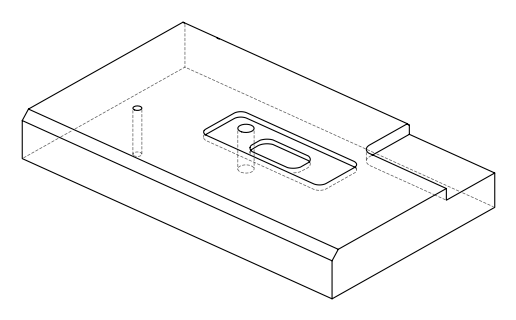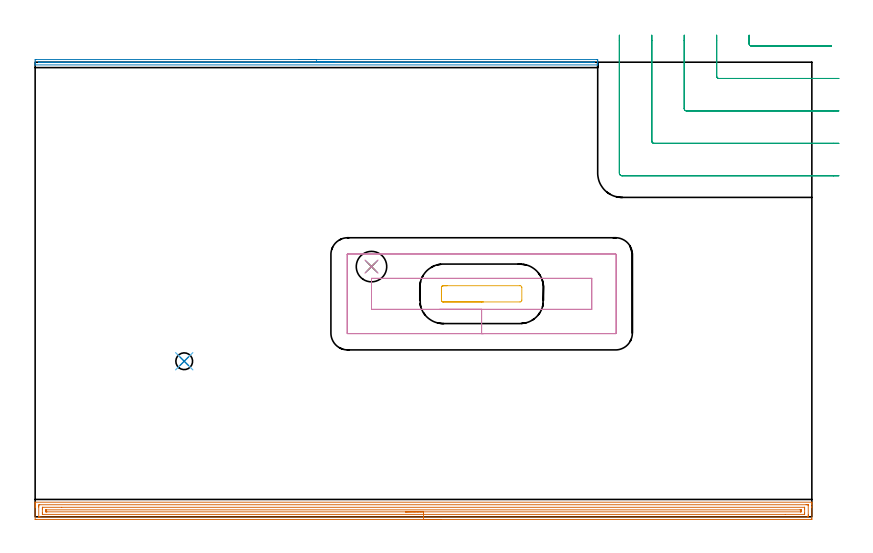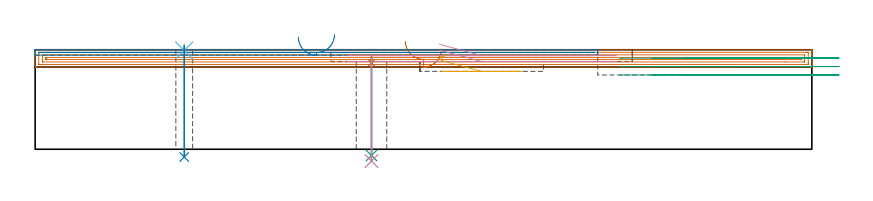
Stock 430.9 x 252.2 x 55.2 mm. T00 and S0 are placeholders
(PLAN: 10 operations, 7 tool changes, 27.3 min)
(1 AREA_MILL | FG_CHAMFER_SURFACE | UGT0205_001 | 13.99 min | 19834 mm3)
(2 AREA_MILL_1 | FG_CHAMFER_SURFACE_1 | UGT0205_001 | 5.13 min | 1416 mm3)
(3 MILL_CORNER_NOTCH_RECTANGULAR | CORNER_NOTCH_RECTANGULAR | UGT0201_106 | Follow Part, ap 6, ae 75% | 4.17 min | 124206 mm3)
(4 MILL_RECTANGULAR_POCKET | POCKET_RECTANGULAR_STRAIGHT | UGT0201_100 | Follow Part, ap 4.5, ae 75% | 2.92 min | 67146 mm3)
(5 MILL_RECTANGULAR_POCKET_1 | POCKET_RECTANGULAR_STRAIGHT_1 | UGT0201_106 | Follow Part, ap 6, ae 75% | 0.36 min | 11641 mm3)
(6 SPOT_DRILL | STEP1HOLE | NXT0321_9005460120000 | 0.03 min | 7 mm3)
(7 SPOT_DRILL_1 | STEP1HOLE_1 | NXT0321_9005460120000 | 0.03 min | 10 mm3)
(8 DRILL_THROUGH_HOLE_INTO_CENTER | STEP1HOLE | UGT0301_208 | 0.25 min | 3740 mm3)
(9 DRILL_THROUGH_HOLE_INTO_CENTER_1 | STEP1HOLE_1 | NXT0301_079 | 0.22 min | 4435 mm3)
(10 DRILL_TO_ENLARGE_THROUGH_HOLE | STEP1HOLE_1 | UGT0301_292 | 0.23 min | 6460 mm3)
(TOOL UGT0205_001 | Chamfer Mill 20 x 3 x 45 deg. | D20 FL50 Z2)
(TOOL UGT0201_106 | End Mill 24 mm | D24 FL25 Z2)
(TOOL UGT0201_100 | End Mill 18 mm | D18 FL22 Z2)
(TOOL NXT0321_9005460120000 | NC Spot Drill, 142deg, 12mm, Carbide, Uncoated | D12 PA142 FL30 Z2)
(TOOL UGT0301_208 | Twist Drill 9.3 mm | D9.3 PA118 FL78 Z2)
(TOOL NXT0301_079 | Carbide Drill 10.8mm [860.1-1080-032A1-MM 2214] | D10.8 PA140 FL55 Z2)
(TOOL UGT0301_292 | Twist Drill 16.9 mm | D16.9 PA118 FL120 Z2)
(OP 1 AREA_MILL)
G17 G21 G94 G90
T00 M6
G54
G17 G0 G90 X225.45 Y-1.5 S1061 M3
G43 Z65.2 H0
Z55.6
G94 G1 X225.412 Z54.728 F250.
X225.298 Z53.863
X225.109 Z53.012
X224.847 Z52.18
X224.513 Z51.374
X224.11 Z50.6
X223.642 Z49.864
X223.11 Z49.172
X222.521 Z48.529
X221.878 Z47.94
X221.186 Z47.408
X220.45 Z46.94
X219.676 Z46.537
X218.87 Z46.203
X218.038 Z45.941
X217.186 Z45.752
X216.322 Z45.638
X215.45 Z45.6
X0.617
X0.134 Y-1.495 Z45.603
X0.01 Y-1.492 Z45.606
X0. Y-1.363 Z45.734
Y5.057 Z52.151
Y5.6 Z52.697
Y5.935 Z53.031
Y6.479 Z53.575
Y6.813 Z53.908
Y7.483 Z54.583
Y7.789 Z54.888
X0.003 Y7.947 Z55.039
X0.01 Y8.098 Z55.189
X0.17 Y8.1 Z55.2
X430.73
X430.89 Y8.098 Z55.189
X430.897 Y7.947 Z55.039
X430.9 Y7.789 Z54.888
Y7.483 Z54.583
Y6.813 Z53.908
Y5.6 Z52.697
Y5.057 Z52.151
Y-1.092 Z46.006
X430.897 Y-1.366 Z45.731
X430.89 Y-1.492 Z45.606
X430.762 Y-1.499 Z45.599
X430.283 Y-1.5 Z45.6
X215.45
Y-0.086 Z47.014
X3.167
X2.404 Y-0.085 Z47.015
X2.272 Y-0.084 Z47.016
X2.046 Y-0.079 Z47.021
X2.009 Y-0.069 Z47.031
X2.005 Y-0.04 Z47.06
X2.003 Y-0.008 Z47.092
X2. Y0.183 Z47.283
Y5.453 Z52.553
X2.004 Y5.935 Z53.035
X2.01 Y6.323 Z53.423
X2.031 Y6.679 Z53.779
X2.404 Y6.684 Z53.784
X2.534 Y6.685 Z53.785
X427.733 Y6.686 Z53.786
X428.496 Y6.685 Z53.785
X428.628 Y6.684 Z53.784
X428.853 Y6.679 Z53.779
X428.891 Y6.669 Z53.769
X428.895 Y6.64 Z53.74
X428.897 Y6.608 Z53.708
X428.9 Y6.417 Z53.517
Y1.147 Z48.247
X428.896 Y0.665 Z47.765
X428.891 Y0.277 Z47.377
X428.869 Y-0.079 Z47.021
X428.496 Y-0.084 Z47.016
X428.366 Y-0.085 Z47.015
X215.45 Y-0.086 Z47.014
Y1.328 Z48.428
X4.117 Y1.329 Z48.429
X4.059 Y1.331 Z48.431
X4.022 Y1.334 Z48.434
X4.01 Y1.337 Z48.437
X4.008 Y1.357 Z48.457
X4.003 Y1.543 Z48.643
X4. Y1.73 Z48.83
Y2.422 Z49.522
Y4.365 Z51.465
X4.002 Y5.057 Z52.157
X4.005 Y5.239 Z52.339
X4.01 Y5.264 Z52.364
X4.028 Y5.266 Z52.366
X4.081 Y5.269 Z52.369
X4.19 Y5.271 Z52.371
X14.747
X426.783
X426.841 Y5.269 Z52.369
X426.878 Y5.266 Z52.366
X426.89 Y5.263 Z52.363
X426.892 Y5.243 Z52.343
X426.897 Y5.057 Z52.157
X426.9 Y4.87 Z51.97
Y4.178 Z51.278
Y2.235 Z49.335
X426.898 Y1.543 Z48.643
X426.895 Y1.361 Z48.461
X426.89 Y1.336 Z48.436
X426.872 Y1.334 Z48.434
X426.819 Y1.331 Z48.431
X426.71 Y1.329 Z48.429
X416.164 Y1.328 Z48.428
X215.45
Y2.743 Z49.843
X6.543
X6.138 Y2.744 Z49.844
X6.058 Y2.746 Z49.846
X6.023 Y2.749 Z49.849
X6.01 Y2.752 Z49.852
X6.008 Y2.772 Z49.872
X6.004 Y2.873 Z49.973
X6. Y3.277 Z50.377
Y3.3 Z50.4
X6.007 Y3.728 Z50.828
X6.01 Y3.833 Z50.933
X6.015 Y3.851 Z50.951
X6.046 Y3.853 Z50.953
X6.114 Y3.855 Z50.955
X6.304 Y3.857 Z50.957
X424.357
X424.762 Y3.856 Z50.956
X424.842 Y3.854 Z50.954
X424.877 Y3.851 Z50.951
X424.89 Y3.848 Z50.948
X424.892 Y3.828 Z50.928
X424.896 Y3.727 Z50.827
X424.9 Y3.323 Z50.423
Y3.3 Z50.4
X424.893 Y2.872 Z49.972
X424.89 Y2.766 Z49.866
X424.885 Y2.749 Z49.849
X424.854 Y2.747 Z49.847
X424.786 Y2.745 Z49.845
X424.596 Y2.743 Z49.843
X215.45
X214.578 Z49.881
X213.714 Z49.995
X212.862 Z50.183
X212.03 Z50.446
X211.224 Z50.78
X210.45 Z51.182
X209.714 Z51.651
X209.022 Z52.182
X208.379 Z52.772
X207.79 Z53.415
X207.258 Z54.107
X206.79 Z54.843
X206.387 Z55.616
X206.053 Z56.422
X205.791 Z57.254
X205.602 Z58.106
X205.488 Z58.971
X205.45 Z59.843
G0 Z65.2
M5
M2
(OP 2 AREA_MILL_1)
G17 G21 G94 G90
T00 M6
G54
G17 G0 G90 X146.05 Y253.7 S1061 M3
G43 Z65.2 H0
Z62.2
G94 G1 X146.088 Z61.328 F250.
X146.202 Z60.463
X146.391 Z59.612
X146.653 Z58.78
X146.987 Z57.974
X147.39 Z57.2
X147.858 Z56.464
X148.39 Z55.772
X148.979 Z55.129
X149.622 Z54.54
X150.314 Z54.008
X151.05 Z53.54
X151.824 Z53.137
X152.63 Z52.803
X153.462 Z52.541
X154.314 Z52.352
X155.178 Z52.238
X156.05 Z52.2
X311.483
X311.626 Y253.699 Z52.201
X312.098 Y253.691 Z52.205
X312.1 Y253.433 Z52.464
Y253.093 Z52.804
Y252.541 Z53.355
Y252.2 Z53.695
Y251.518 Z54.381
Y251.164 Z54.736
Y250.761 Z55.13
X312.09 Y250.703 Z55.188
X311.93 Y250.7 Z55.2
X0.171
X0.01 Y250.703 Z55.188
X0.007 Y250.759 Z55.133
X0. Y251.164 Z54.736
Y251.518 Z54.381
Y252.2 Z53.695
Y253.433 Z52.464
X0.002 Y253.691 Z52.205
X0.474 Y253.7 Z52.2
X156.05
Y252.286 Z53.614
X309.782 Y252.285 Z53.615
X309.954 Y252.284 Z53.616
X310.067 Y252.28 Z53.62
X310.092 Y252.277 Z53.623
X310.095 Y252.274 Z53.627
X310.097 Y252.258 Z53.642
X310.098 Y252.2 Z53.7
X310.094 Y252.15 Z53.75
X310.091 Y252.127 Z53.773
X310.084 Y252.121 Z53.779
X310.039 Y252.119 Z53.781
X309.868 Y252.115 Z53.785
X309.782 Y252.114 Z53.786
X309.696
X2.318 Y252.115 Z53.785
X2.146 Y252.117 Z53.783
X2.033 Y252.12 Z53.78
X2.008 Y252.123 Z53.777
X2.005 Y252.127 Z53.773
X2.003 Y252.143 Z53.757
X2.002 Y252.2 Z53.7
X2.006 Y252.25 Z53.65
X2.009 Y252.273 Z53.627
X2.016 Y252.279 Z53.621
X2.061 Y252.281 Z53.619
X2.232 Y252.285 Z53.615
X2.318 Y252.286 Z53.614
X2.404
X156.05
X156.922 Z53.652
X157.786 Z53.766
X158.638 Z53.955
X159.47 Z54.217
X160.276 Z54.551
X161.05 Z54.954
X161.786 Z55.423
X162.478 Z55.954
X163.121 Z56.543
X163.71 Z57.186
X164.242 Z57.878
X164.71 Z58.614
X165.113 Z59.388
X165.447 Z60.194
X165.709 Z61.026
X165.898 Z61.878
X166.012 Z62.743
X166.05 Z63.614
G0 Z65.2
M5
M2
(OP 3 MILL_CORNER_NOTCH_RECTANGULAR)
G17 G21 G94 G90
T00 M6
G54
G17 G0 G90 X396.1 Y267.2 S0 M3
G43 Z65.2 H0
Z50.533
G94 G1 Y264.2 F250.
Y262.393 F500.
G3 X397.293 Y261.2 R1.2
G1 X438.837
X441.837 F250.
G0 Z65.2
X378.1 Y267.2
Z50.533
G1 Y264.2
Y244.394 F500.
G3 X379.294 Y243.2 R1.2
G1 X442.9
X445.9 F250.
G0 Z65.2
X360.1 Y267.2
Z50.533
G1 Y264.2
Y226.394 F500.
G3 X361.294 Y225.2 R1.2
G1 X442.9
X445.9 F250.
G0 Z65.2
X342.1 Y267.2
Z50.533
G1 Y264.2
Y208.395 F500.
G3 X343.295 Y207.2 R1.2
G1 X442.9
X445.9 F250.
G0 Z65.2
X324.1 Y267.2
Z50.533
G1 Y264.2
Y190.7 F500.
G3 X325.6 Y189.2 R1.5
G1 X442.9
X445.9 F250.
G0 Z65.2
X396.1 Y267.2
Z45.867
G1 Y264.2
Y262.393 F500.
G3 X397.293 Y261.2 R1.2
G1 X438.837
X441.837 F250.
G0 Z65.2
X378.1 Y267.2
Z45.867
G1 Y264.2
Y244.394 F500.
G3 X379.294 Y243.2 R1.2
G1 X442.9
X445.9 F250.
G0 Z65.2
X360.1 Y267.2
Z45.867
G1 Y264.2
Y226.394 F500.
G3 X361.294 Y225.2 R1.2
G1 X442.9
X445.9 F250.
G0 Z65.2
X342.1 Y267.2
Z45.867
G1 Y264.2
Y208.395 F500.
G3 X343.295 Y207.2 R1.2
G1 X442.9
X445.9 F250.
G0 Z65.2
X324.1 Y267.2
Z45.867
G1 Y264.2
Y190.7 F500.
G3 X325.6 Y189.2 R1.5
G1 X442.9
X445.9 F250.
G0 Z65.2
X396.1 Y267.2
Z41.2
G1 Y264.2
Y262.393 F500.
G3 X397.293 Y261.2 R1.2
G1 X438.837
X441.837 F250.
G0 Z65.2
X378.1 Y267.2
Z41.2
G1 Y264.2
Y244.394 F500.
G3 X379.294 Y243.2 R1.2
G1 X442.9
X445.9 F250.
G0 Z65.2
X360.1 Y267.2
Z41.2
G1 Y264.2
Y226.394 F500.
G3 X361.294 Y225.2 R1.2
G1 X442.9
X445.9 F250.
G0 Z65.2
X342.1 Y267.2
Z41.2
G1 Y264.2
Y208.395 F500.
G3 X343.295 Y207.2 R1.2
G1 X442.9
X445.9 F250.
G0 Z65.2
X324.1 Y267.2
Z41.2
G1 Y264.2
Y190.7 F500.
G3 X325.6 Y189.2 R1.5
G1 X442.9
X445.9 F250.
G0 Z65.2
M5
M2
(OP 4 MILL_RECTANGULAR_POCKET)
G17 G21 G94 G90
T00 M6
G54
G17 G0 G90 X224.375 Y115.1 S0 M3
G43 Z65.2 H0
Z58.2
G94 G1 X247.7 Z51.95 F250.
X308.8 F500.
Y132.3
X186.6
Y115.1
X247.7
Y101.6
X322.
G3 X322.3 Y101.9 R0.3
G1 Y145.5
G3 X322. Y145.8 R0.3
G1 X173.4
G3 X173.1 Y145.5 R0.3
G1 Y101.9
G3 X173.4 Y101.6 R0.3
G1 X247.7
X248.7
G0 X224.375 Y115.1 Z54.95
G1 X247.7 Z48.7 F250.
X308.8 F500.
Y132.3
X186.6
Y115.1
X247.7
Y101.6
X322.
G3 X322.3 Y101.9 R0.3
G1 Y145.5
G3 X322. Y145.8 R0.3
G1 X173.4
G3 X173.1 Y145.5 R0.3
G1 Y101.9
G3 X173.4 Y101.6 R0.3
G1 X247.7
X248.7
G0 Z65.2
M5
M2
(OP 5 MILL_RECTANGULAR_POCKET_1)
G17 G21 G94 G90
T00 M6
G54
G17 G0 G90 X228.54 Y128.2 S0 M3
G43 Z65.2 H0
Z52.2
G94 G1 X226.4 Z51.626 F250.
X226.3 Z51.6
X226.033 Y128.136 Z51.526
X225.793 Y128.001 Z51.452
X225.599 Y127.807 Z51.379
X225.464 Y127.567 Z51.305
X225.4 Y127.3 Z51.232
Y120.1 Z49.302
X225.464 Y119.833 Z49.229
X225.599 Y119.593 Z49.155
X225.793 Y119.399 Z49.081
X226.033 Y119.264 Z49.008
X226.3 Y119.2 Z48.934
X247.7 Z43.2
X269. F500.
G3 X270. Y120.2 R1.
G1 Y127.2
G3 X269. Y128.2 R1.
G1 X226.4
G3 X225.4 Y127.2 R1.
G1 Y120.2
G3 X226.4 Y119.2 R1.
G1 X247.7
X248.7
G0 Z65.2
M5
M2
(OP 6 SPOT_DRILL)
G17 G21 G94 G90
T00 M6
G54
G17 G0 G90 X82.7 Y86.3 S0 M3
G43 Z65.2 H0
G94 G81 G98 Z54.8 F250. R58.2
G80
M5
M2
(OP 7 SPOT_DRILL_1)
G17 G21 G94 G90
T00 M6
G54
G17 G0 G90 X186.6 Y138.8 S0 M3
G43 Z65.2 H0
G94 G81 G98 Z47.973 F250. R51.7
G80
M5
M2
(OP 8 DRILL_THROUGH_HOLE_INTO_CENTER)
G17 G21 G94 G90
T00 M6
G54
G17 G0 G90 X82.7 Y86.3 S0 M3
G43 Z65.2 H0
G94 G73 G98 Z-4.294 F250. Q8.499 R57.2
G80
M5
M2
(OP 9 DRILL_THROUGH_HOLE_INTO_CENTER_1)
G17 G21 G94 G90
T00 M6
G54
G17 G0 G90 X186.6 Y138.8 S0 M3
G43 Z65.2 H1
G94 G73 G98 Z-3.465 F250. Q10.433 R50.7
G80
M5
M2
(OP 10 DRILL_TO_ENLARGE_THROUGH_HOLE)
G17 G21 G94 G90
T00 M6
G54
G17 G0 G90 X186.6 Y138.8 S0 M3
G43 Z65.2 H0
G94 G73 G98 Z-6.577 F250. Q13.819 R50.7
G80
M5
M2
